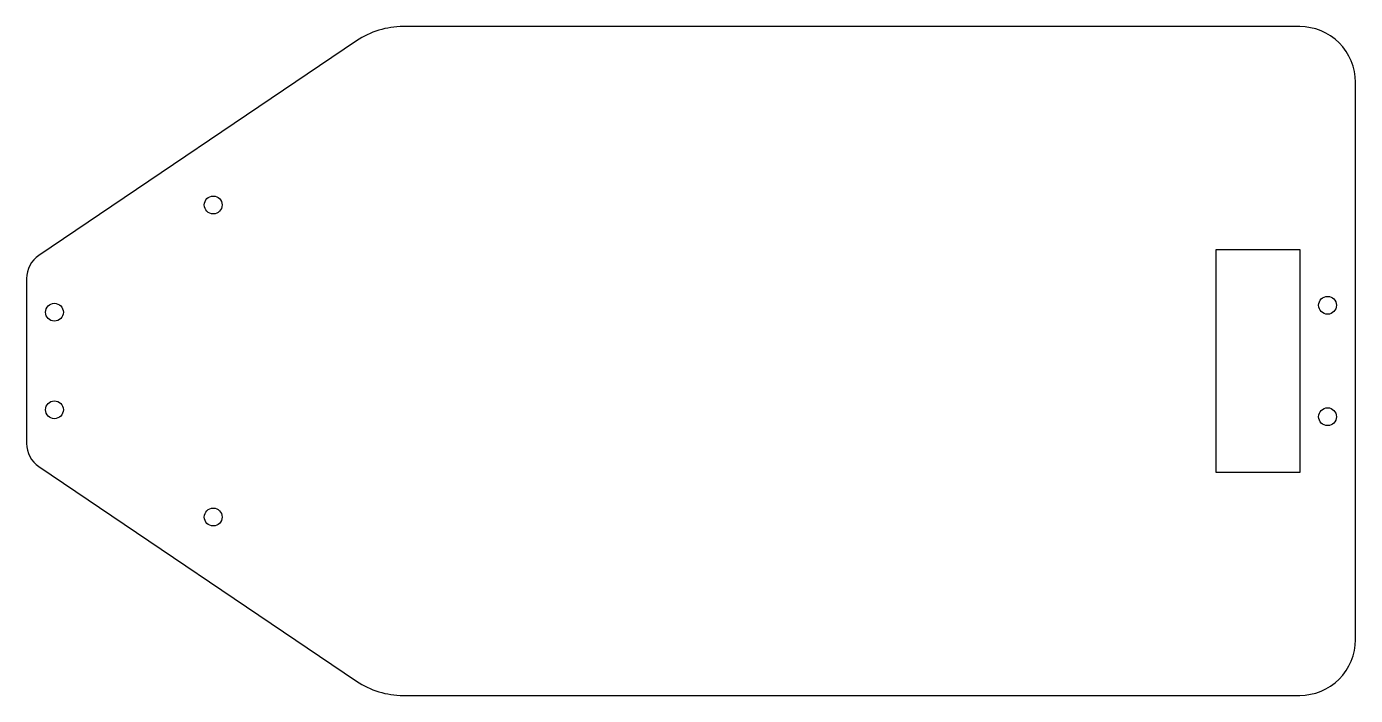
# Model space of a CAD drawing. Header units: millimetres. Extents: x -34 to 205, y -60 to 60.
import ezdxf

# ---------------------------------------------------------------- set-up
doc = ezdxf.new("R2010")
doc.units = ezdxf.units.MM

msp = doc.modelspace()

# ---------------------------------------------------------------- linework, layer by layer
msp.add_lwpolyline([(195, -60, 0.414214), (205, -50), (205, 50, 0.414214), (195, 60), (34.1, 60, 0.149614), (25.71, 57.43), (-31.3, 18.93, 0.249158), (-33.5, 14.78), (-33.5, -14.78, 0.249158), (-31.3, -18.93), (25.71, -57.43, 0.149614), (34.1, -60)], format="xyb", close=True)
msp.add_lwpolyline([(195, 20), (195, -20), (180, -20), (180, 20)], close=True)
for centre in [(0, 28), (-28.5, 8.75), (200, 10), (-28.5, -8.75), (200, -10), (0, -28)]:
    msp.add_circle(centre, 1.6)

doc.saveas('drawing.dxf')
